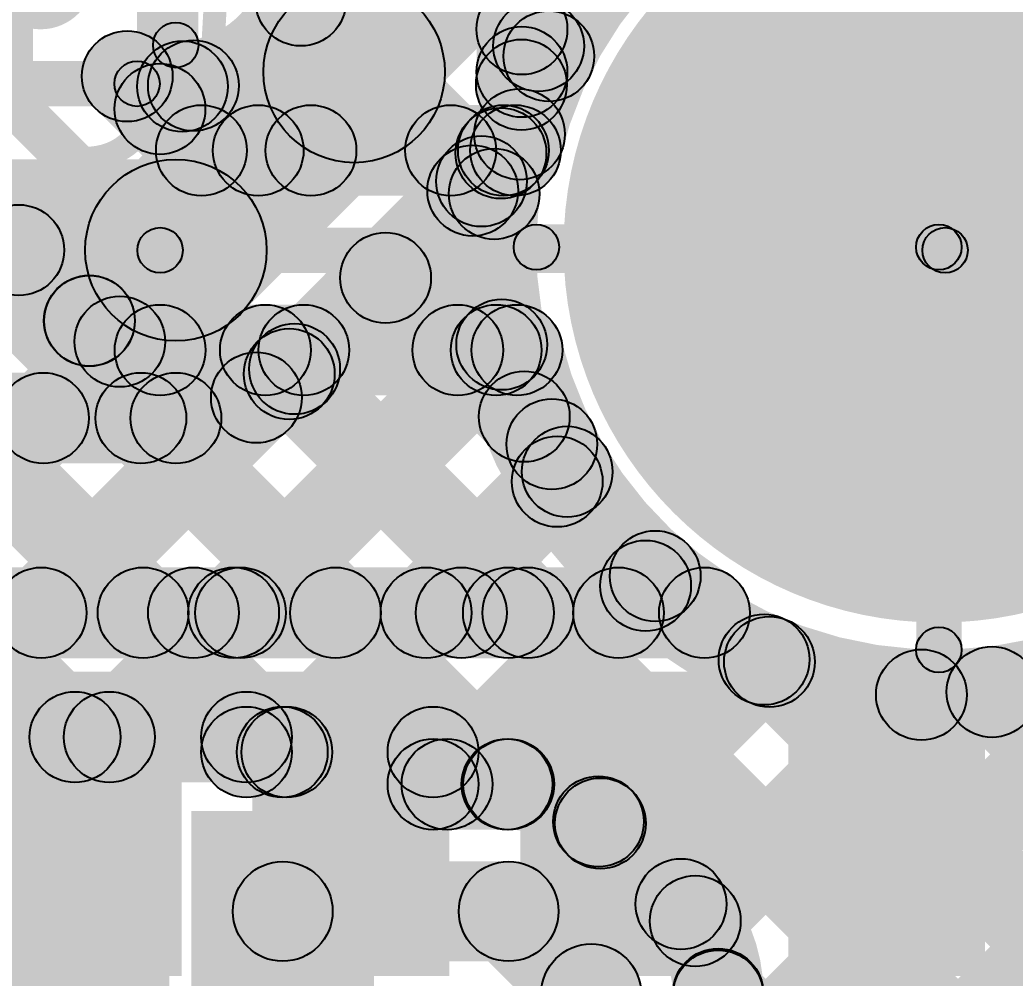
# Model space of a CAD drawing. Header units: millimetres. Extents: x 1.65 to 3.65, y 2.62 to 4.07.
# Drawn here: x 2.466 to 2.6854, y 3.663 to 3.8742 of the extents above; entities that cross this region are included whole.
import ezdxf

# ---------------------------------------------------------------- set-up
doc = ezdxf.new("R2010")
doc.units = ezdxf.units.MM
doc.header["$MEASUREMENT"] = 0
for name, color, linetype in [('BottomLayer', 5, 'Continuous'), ('BottomPaste', 16, 'Continuous'), ('BottomSolder', 6, 'Continuous'), ('PadHoleLayer', 156, 'Continuous'), ('TopLayer', 1, 'Continuous'), ('TopOverlay', 2, 'Continuous'), ('TopPaste', 8, 'Continuous'), ('TopSolder', 216, 'Continuous')]:
    doc.layers.add(name, color=color, linetype=linetype)

# ---------------------------------------------------------------- blocks, each defined once
blk = doc.blocks.new('ESP32_S2_WROOM_4MB__4')
at = {"layer": 'TopLayer'}
for points in [[(0.31496, -0.0561), (0.37402, -0.0561), (0.37402, -0.09154), (0.31496, -0.09154)], [(0.31496, -0.11516), (0.37402, -0.11516), (0.37402, -0.15059), (0.31496, -0.15059)], [(0.31496, -0.17421), (0.37402, -0.17421), (0.37402, -0.20965), (0.31496, -0.20965)], [(0.31496, -0.23327), (0.37402, -0.23327), (0.37402, -0.2687), (0.31496, -0.2687)]]:
    blk.add_hatch(color=1, dxfattribs=at).paths.add_polyline_path(points)
at = {"layer": 'TopPaste'}
for points in [[(0.31496, -0.0561), (0.37402, -0.0561), (0.37402, -0.09154), (0.31496, -0.09154)], [(0.31496, -0.11516), (0.37402, -0.11516), (0.37402, -0.15059), (0.31496, -0.15059)], [(0.31496, -0.17421), (0.37402, -0.17421), (0.37402, -0.20965), (0.31496, -0.20965)], [(0.31496, -0.23327), (0.37402, -0.23327), (0.37402, -0.2687), (0.31496, -0.2687)]]:
    blk.add_hatch(color=8, dxfattribs=at).paths.add_polyline_path(points)
at = {"layer": 'TopSolder'}
for points in [[(0.31096, -0.0521), (0.37802, -0.0521), (0.37802, -0.09554), (0.31096, -0.09554)], [(0.31096, -0.11116), (0.37802, -0.11116), (0.37802, -0.15459), (0.31096, -0.15459)], [(0.31096, -0.17021), (0.37802, -0.17021), (0.37802, -0.21365), (0.31096, -0.21365)], [(0.31096, -0.22927), (0.37802, -0.22927), (0.37802, -0.2727), (0.31096, -0.2727)]]:
    blk.add_hatch(color=216, dxfattribs=at).paths.add_polyline_path(points)
blk = doc.blocks.new('____23_B_22')
at = {"layer": 'BottomLayer'}
for points in [[(-0.05354, 0.05748), (-0.02126, 0.05748), (-0.02126, 0.02126), (-0.05354, 0.02126)], [(0.02126, 0.05748), (0.05354, 0.05748), (0.05354, 0.02126), (0.02126, 0.02126)], [(-0.01614, -0.02126), (0.01614, -0.02126), (0.01614, -0.05748), (-0.01614, -0.05748)]]:
    blk.add_hatch(color=5, dxfattribs=at).paths.add_polyline_path(points)
at = {"layer": 'BottomPaste'}
for points in [[(-0.05354, 0.05748), (-0.02126, 0.05748), (-0.02126, 0.02126), (-0.05354, 0.02126)], [(0.02126, 0.05748), (0.05354, 0.05748), (0.05354, 0.02126), (0.02126, 0.02126)], [(-0.01614, -0.02126), (0.01614, -0.02126), (0.01614, -0.05748), (-0.01614, -0.05748)]]:
    blk.add_hatch(color=16, dxfattribs=at).paths.add_polyline_path(points)
at = {"layer": 'BottomSolder'}
for points in [[(-0.05754, 0.06148), (-0.01726, 0.06148), (-0.01726, 0.01726), (-0.05754, 0.01726)], [(0.01726, 0.06148), (0.05754, 0.06148), (0.05754, 0.01726), (0.01726, 0.01726)], [(-0.02014, -0.01726), (0.02014, -0.01726), (0.02014, -0.06148), (-0.02014, -0.06148)]]:
    blk.add_hatch(color=6, dxfattribs=at).paths.add_polyline_path(points)

msp = doc.modelspace()

# ---------------------------------------------------------------- hatches: boundary and pattern name
at = {"layer": 'BottomLayer'}
for points in [[(2.5597, 3.8627), (2.5197, 3.8627), (2.5197, 3.96007), (2.5597, 3.96007)], [(2.5867, 3.8627), (2.5667, 3.8627), (2.5667, 3.94413), (2.5867, 3.94413)], [(2.50537, 3.86863), (2.49537, 3.86863), (2.49537, 3.88778), (2.50537, 3.88778)], [(2.56963, 3.86504), (2.58377, 3.87918), (2.58746, 3.87549), (2.57332, 3.86135)], [(2.51456, 3.80927), (2.48627, 3.83756), (2.52556, 3.87684), (2.55384, 3.84856)], [(2.49538, 3.85656), (2.48831, 3.86364), (2.49684, 3.87216), (2.50391, 3.86509)], [(2.2574, 3.8551), (2.2574, 3.8651), (2.49185, 3.8651), (2.49185, 3.8551)], [(2.56071, 3.83154), (2.57485, 3.84568), (2.57765, 3.84288), (2.56351, 3.82874)], [(2.06449, 3.80341), (2.06449, 3.84341), (2.50041, 3.84341), (2.50041, 3.80341)], [(2.53365, 3.79018), (2.51951, 3.80432), (2.55879, 3.84361), (2.57293, 3.82947)], [(2.57988, 3.81909), (2.57988, 3.82909), (2.66862, 3.82909), (2.66862, 3.81909)], [(2.66862, 3.81909), (2.66862, 3.82909), (2.75736, 3.82909), (2.75736, 3.81909)], [(2.53957, 3.81025), (2.55371, 3.82439), (2.58429, 3.79381), (2.57015, 3.77967)], [(2.67362, 3.73535), (2.66362, 3.73535), (2.66362, 3.82409), (2.67362, 3.82409)], [(2.4928, 3.70903), (2.47866, 3.72317), (2.56518, 3.80968), (2.57932, 3.79554)], [(2.51833, 3.78906), (2.53248, 3.8032), (2.81107, 3.52461), (2.79693, 3.51046)], [(2.40118, 3.77641), (2.40118, 3.79641), (2.50041, 3.79641), (2.50041, 3.77641)], [(2.45754, 3.71619), (2.4434, 3.73033), (2.51108, 3.79801), (2.52522, 3.78387)], [(2.40077, 3.77934), (2.41491, 3.79349), (2.48523, 3.72317), (2.47109, 3.70903)], [(2.44326, 3.74434), (2.42912, 3.75848), (2.46412, 3.79349), (2.47827, 3.77934)], [(2.4432, 3.77934), (2.45734, 3.79349), (2.53094, 3.71988), (2.5168, 3.70574)], [(2.48562, 3.77934), (2.49976, 3.79349), (2.58048, 3.71277), (2.56634, 3.69863)], [(2.48562, 3.77934), (2.49976, 3.79349), (2.58048, 3.71277), (2.56634, 3.69863)], [(2.62704, 3.58871), (2.6129, 3.60285), (2.79693, 3.78688), (2.81107, 3.77274)], [(2.53194, 3.70574), (2.5178, 3.71988), (2.57741, 3.77949), (2.59155, 3.76535)], [(2.56726, 3.69863), (2.55311, 3.71277), (2.59689, 3.75654), (2.61103, 3.7424)], [(2.62704, 3.63113), (2.6129, 3.64527), (2.71728, 3.74965), (2.73142, 3.73551)], [(2.60107, 3.69001), (2.58692, 3.70415), (2.62302, 3.74025), (2.63717, 3.72611)], [(2.6242, 3.72562), (2.63834, 3.73976), (2.81107, 3.56703), (2.79693, 3.55289)], [(2.62198, 3.6685), (2.60784, 3.68264), (2.6577, 3.7325), (2.67184, 3.71836)], [(2.67326, 3.71898), (2.68741, 3.73312), (2.81107, 3.60946), (2.79693, 3.59532)], [(2.45047, 3.7061), (2.45047, 3.7261), (2.51597, 3.7261), (2.51597, 3.7061)], [(2.51597, 3.70281), (2.51597, 3.72281), (2.55711, 3.72281), (2.55711, 3.70281)], [(2.52597, 3.71281), (2.50597, 3.71281), (2.50597, 3.7161), (2.52597, 3.7161)], [(2.55711, 3.6957), (2.55711, 3.7157), (2.57378, 3.7157), (2.57378, 3.6957)], [(2.56711, 3.7057), (2.54711, 3.7057), (2.54711, 3.71281), (2.56711, 3.71281)], [(2.58651, 3.69043), (2.60065, 3.70457), (2.61884, 3.68638), (2.6047, 3.67223)], [(2.40697, 3.6437), (2.49897, 3.6437), (2.49897, 3.6991), (2.40697, 3.6991)], [(2.52397, 3.6667), (2.52397, 3.6887), (2.57378, 3.6887), (2.57378, 3.6667)], [(2.566, 3.66992), (2.58156, 3.68548), (2.59975, 3.66728), (2.58419, 3.65173)], [(2.6129, 3.65207), (2.62704, 3.66621), (2.81107, 3.48218), (2.79693, 3.46804)], [(2.6129, 3.65207), (2.62704, 3.66621), (2.81107, 3.48218), (2.79693, 3.46804)]]:
    msp.add_hatch(color=5, dxfattribs=at).paths.add_polyline_path(points)
h = msp.add_hatch(color=5, dxfattribs=at)
edge = h.paths.add_edge_path()
edge.add_arc((2.66862, 3.82409), 0.07874, 0, 360)
h = msp.add_hatch(color=5, dxfattribs=at)
edge = h.paths.add_edge_path()
edge.add_arc((2.47058, 3.88391), 0.01181, 0, 360)
h = msp.add_hatch(color=5, dxfattribs=at)
edge = h.paths.add_edge_path()
edge.add_arc((2.5397, 3.8627), 0.02, 0, 360)
h = msp.add_hatch(color=5, dxfattribs=at)
edge = h.paths.add_edge_path()
edge.add_arc((2.5397, 3.8627), 0.02, 0, 360)
h = msp.add_hatch(color=5, dxfattribs=at)
edge = h.paths.add_edge_path()
edge.add_arc((2.5767, 3.87211), 0.01, 0, 360)
h = msp.add_hatch(color=5, dxfattribs=at)
edge = h.paths.add_edge_path()
edge.add_arc((2.58039, 3.86842), 0.01, 0, 360)
h = msp.add_hatch(color=5, dxfattribs=at)
edge = h.paths.add_edge_path()
edge.add_arc((2.50037, 3.86863), 0.005, 0, 360)
h = msp.add_hatch(color=5, dxfattribs=at)
edge = h.paths.add_edge_path()
edge.add_arc((2.50037, 3.86863), 0.005, 0, 360)
h = msp.add_hatch(color=5, dxfattribs=at)
edge = h.paths.add_edge_path()
edge.add_arc((2.5767, 3.8627), 0.01, 0, 360)
h = msp.add_hatch(color=5, dxfattribs=at)
edge = h.paths.add_edge_path()
edge.add_arc((2.57659, 3.85987), 0.01, 0, 360)
h = msp.add_hatch(color=5, dxfattribs=at)
edge = h.paths.add_edge_path()
edge.add_arc((2.49185, 3.8601), 0.005, 0, 360)
h = msp.add_hatch(color=5, dxfattribs=at)
edge = h.paths.add_edge_path()
edge.add_arc((2.49185, 3.8601), 0.005, 0, 360)
h = msp.add_hatch(color=5, dxfattribs=at)
edge = h.paths.add_edge_path()
edge.add_arc((2.57207, 3.84479), 0.01, 0, 360)
h = msp.add_hatch(color=5, dxfattribs=at)
edge = h.paths.add_edge_path()
edge.add_arc((2.57207, 3.84479), 0.01, 0, 360)
h = msp.add_hatch(color=5, dxfattribs=at)
edge = h.paths.add_edge_path()
edge.add_arc((2.57207, 3.84479), 0.01, 0, 360)
h = msp.add_hatch(color=5, dxfattribs=at)
edge = h.paths.add_edge_path()
edge.add_arc((2.56778, 3.83861), 0.01, 0, 360)
h = msp.add_hatch(color=5, dxfattribs=at)
edge = h.paths.add_edge_path()
edge.add_arc((2.56586, 3.83654), 0.01, 0, 360)
h = msp.add_hatch(color=5, dxfattribs=at)
edge = h.paths.add_edge_path()
edge.add_arc((2.56586, 3.83654), 0.01, 0, 360)
h = msp.add_hatch(color=5, dxfattribs=at)
edge = h.paths.add_edge_path()
edge.add_arc((2.56586, 3.83654), 0.01, 0, 360)
h = msp.add_hatch(color=5, dxfattribs=at)
edge = h.paths.add_edge_path()
edge.add_arc((2.57058, 3.83581), 0.01, 0, 360)
h = msp.add_hatch(color=5, dxfattribs=at)
edge = h.paths.add_edge_path()
edge.add_arc((2.50041, 3.82341), 0.02, 0, 360)
h = msp.add_hatch(color=5, dxfattribs=at)
edge = h.paths.add_edge_path()
edge.add_arc((2.50041, 3.82341), 0.02, 0, 360)
h = msp.add_hatch(color=5, dxfattribs=at)
edge = h.paths.add_edge_path()
edge.add_arc((2.57988, 3.82409), 0.005, 0, 360)
h = msp.add_hatch(color=5, dxfattribs=at)
edge = h.paths.add_edge_path()
edge.add_arc((2.66862, 3.82409), 0.005, 0, 360)
h = msp.add_hatch(color=5, dxfattribs=at)
edge = h.paths.add_edge_path()
edge.add_arc((2.66862, 3.82409), 0.005, 0, 360)
h = msp.add_hatch(color=5, dxfattribs=at)
edge = h.paths.add_edge_path()
edge.add_arc((2.66862, 3.82409), 0.005, 0, 360)
h = msp.add_hatch(color=5, dxfattribs=at)
edge = h.paths.add_edge_path()
edge.add_arc((2.54664, 3.81732), 0.01, 0, 360)
h = msp.add_hatch(color=5, dxfattribs=at)
edge = h.paths.add_edge_path()
edge.add_arc((2.57225, 3.80261), 0.01, 0, 360)
h = msp.add_hatch(color=5, dxfattribs=at)
edge = h.paths.add_edge_path()
edge.add_arc((2.52658, 3.79725), 0.01, 0, 360)
h = msp.add_hatch(color=5, dxfattribs=at)
edge = h.paths.add_edge_path()
edge.add_arc((2.52658, 3.79725), 0.01, 0, 360)
h = msp.add_hatch(color=5, dxfattribs=at)
edge = h.paths.add_edge_path()
edge.add_arc((2.52658, 3.79725), 0.01, 0, 360)
h = msp.add_hatch(color=5, dxfattribs=at)
edge = h.paths.add_edge_path()
edge.add_arc((2.52541, 3.79613), 0.01, 0, 360)
h = msp.add_hatch(color=5, dxfattribs=at)
edge = h.paths.add_edge_path()
edge.add_arc((2.51815, 3.79094), 0.01, 0, 360)
h = msp.add_hatch(color=5, dxfattribs=at)
edge = h.paths.add_edge_path()
edge.add_arc((2.4712, 3.78641), 0.01, 0, 360)
h = msp.add_hatch(color=5, dxfattribs=at)
edge = h.paths.add_edge_path()
edge.add_arc((2.49269, 3.78641), 0.01, 0, 360)
h = msp.add_hatch(color=5, dxfattribs=at)
edge = h.paths.add_edge_path()
edge.add_arc((2.49269, 3.78641), 0.01, 0, 360)
h = msp.add_hatch(color=5, dxfattribs=at)
edge = h.paths.add_edge_path()
edge.add_arc((2.50041, 3.78641), 0.01, 0, 360)
h = msp.add_hatch(color=5, dxfattribs=at)
edge = h.paths.add_edge_path()
edge.add_arc((2.50041, 3.78641), 0.01, 0, 360)
h = msp.add_hatch(color=5, dxfattribs=at)
edge = h.paths.add_edge_path()
edge.add_arc((2.50041, 3.78641), 0.01, 0, 360)
h = msp.add_hatch(color=5, dxfattribs=at)
edge = h.paths.add_edge_path()
edge.add_arc((2.57722, 3.78674), 0.01, 0, 360)
h = msp.add_hatch(color=5, dxfattribs=at)
edge = h.paths.add_edge_path()
edge.add_arc((2.58448, 3.77242), 0.01, 0, 360)
h = msp.add_hatch(color=5, dxfattribs=at)
edge = h.paths.add_edge_path()
edge.add_arc((2.60396, 3.74947), 0.01, 0, 360)
h = msp.add_hatch(color=5, dxfattribs=at)
edge = h.paths.add_edge_path()
edge.add_arc((2.63009, 3.73318), 0.01, 0, 360)
h = msp.add_hatch(color=5, dxfattribs=at)
edge = h.paths.add_edge_path()
edge.add_arc((2.63127, 3.73269), 0.01, 0, 360)
h = msp.add_hatch(color=5, dxfattribs=at)
edge = h.paths.add_edge_path()
edge.add_arc((2.66862, 3.73535), 0.005, 0, 360)
h = msp.add_hatch(color=5, dxfattribs=at)
edge = h.paths.add_edge_path()
edge.add_arc((2.66477, 3.72543), 0.01, 0, 360)
h = msp.add_hatch(color=5, dxfattribs=at)
edge = h.paths.add_edge_path()
edge.add_arc((2.68034, 3.72605), 0.01, 0, 360)
h = msp.add_hatch(color=5, dxfattribs=at)
edge = h.paths.add_edge_path()
edge.add_arc((2.47816, 3.7161), 0.01, 0, 360)
h = msp.add_hatch(color=5, dxfattribs=at)
edge = h.paths.add_edge_path()
edge.add_arc((2.48573, 3.7161), 0.01, 0, 360)
h = msp.add_hatch(color=5, dxfattribs=at)
edge = h.paths.add_edge_path()
edge.add_arc((2.51597, 3.7161), 0.01, 0, 360)
h = msp.add_hatch(color=5, dxfattribs=at)
edge = h.paths.add_edge_path()
edge.add_arc((2.51597, 3.7161), 0.01, 0, 360)
h = msp.add_hatch(color=5, dxfattribs=at)
edge = h.paths.add_edge_path()
edge.add_arc((2.51597, 3.71281), 0.01, 0, 360)
h = msp.add_hatch(color=5, dxfattribs=at)
edge = h.paths.add_edge_path()
edge.add_arc((2.51597, 3.71281), 0.01, 0, 360)
h = msp.add_hatch(color=5, dxfattribs=at)
edge = h.paths.add_edge_path()
edge.add_arc((2.52387, 3.71281), 0.01, 0, 360)
h = msp.add_hatch(color=5, dxfattribs=at)
edge = h.paths.add_edge_path()
edge.add_arc((2.52487, 3.71281), 0.01, 0, 360)
h = msp.add_hatch(color=5, dxfattribs=at)
edge = h.paths.add_edge_path()
edge.add_arc((2.55711, 3.71281), 0.01, 0, 360)
h = msp.add_hatch(color=5, dxfattribs=at)
edge = h.paths.add_edge_path()
edge.add_arc((2.55711, 3.71281), 0.01, 0, 360)
h = msp.add_hatch(color=5, dxfattribs=at)
edge = h.paths.add_edge_path()
edge.add_arc((2.55711, 3.7057), 0.01, 0, 360)
h = msp.add_hatch(color=5, dxfattribs=at)
edge = h.paths.add_edge_path()
edge.add_arc((2.55711, 3.7057), 0.01, 0, 360)
h = msp.add_hatch(color=5, dxfattribs=at)
edge = h.paths.add_edge_path()
edge.add_arc((2.56019, 3.7057), 0.01, 0, 360)
h = msp.add_hatch(color=5, dxfattribs=at)
edge = h.paths.add_edge_path()
edge.add_arc((2.57341, 3.7057), 0.01, 0, 360)
h = msp.add_hatch(color=5, dxfattribs=at)
edge = h.paths.add_edge_path()
edge.add_arc((2.57341, 3.7057), 0.01, 0, 360)
h = msp.add_hatch(color=5, dxfattribs=at)
edge = h.paths.add_edge_path()
edge.add_arc((2.57378, 3.7057), 0.01, 0, 360)
h = msp.add_hatch(color=5, dxfattribs=at)
edge = h.paths.add_edge_path()
edge.add_arc((2.57378, 3.7057), 0.01, 0, 360)
h = msp.add_hatch(color=5, dxfattribs=at)
edge = h.paths.add_edge_path()
edge.add_arc((2.57378, 3.7057), 0.01, 0, 360)
h = msp.add_hatch(color=5, dxfattribs=at)
edge = h.paths.add_edge_path()
edge.add_arc((2.59358, 3.6975), 0.01, 0, 360)
h = msp.add_hatch(color=5, dxfattribs=at)
edge = h.paths.add_edge_path()
edge.add_arc((2.59358, 3.6975), 0.01, 0, 360)
h = msp.add_hatch(color=5, dxfattribs=at)
edge = h.paths.add_edge_path()
edge.add_arc((2.59358, 3.6975), 0.01, 0, 360)
h = msp.add_hatch(color=5, dxfattribs=at)
edge = h.paths.add_edge_path()
edge.add_arc((2.59399, 3.69708), 0.01, 0, 360)
h = msp.add_hatch(color=5, dxfattribs=at)
edge = h.paths.add_edge_path()
edge.add_arc((2.52397, 3.6777), 0.011, 0, 360)
h = msp.add_hatch(color=5, dxfattribs=at)
edge = h.paths.add_edge_path()
edge.add_arc((2.57378, 3.6777), 0.011, 0, 360)
h = msp.add_hatch(color=5, dxfattribs=at)
edge = h.paths.add_edge_path()
edge.add_arc((2.57378, 3.6777), 0.011, 0, 360)
h = msp.add_hatch(color=5, dxfattribs=at)
edge = h.paths.add_edge_path()
edge.add_arc((2.61177, 3.67931), 0.01, 0, 360)
h = msp.add_hatch(color=5, dxfattribs=at)
edge = h.paths.add_edge_path()
edge.add_arc((2.61177, 3.67931), 0.01, 0, 360)
h = msp.add_hatch(color=5, dxfattribs=at)
edge = h.paths.add_edge_path()
edge.add_arc((2.61177, 3.67931), 0.01, 0, 360)
h = msp.add_hatch(color=5, dxfattribs=at)
edge = h.paths.add_edge_path()
edge.add_arc((2.61491, 3.67557), 0.01, 0, 360)
h = msp.add_hatch(color=5, dxfattribs=at)
edge = h.paths.add_edge_path()
edge.add_arc((2.59197, 3.65951), 0.011, 0, 360)
h = msp.add_hatch(color=5, dxfattribs=at)
edge = h.paths.add_edge_path()
edge.add_arc((2.59197, 3.65951), 0.011, 0, 360)
h = msp.add_hatch(color=5, dxfattribs=at)
edge = h.paths.add_edge_path()
edge.add_arc((2.61997, 3.65951), 0.01, 0, 360)
h = msp.add_hatch(color=5, dxfattribs=at)
edge = h.paths.add_edge_path()
edge.add_arc((2.61997, 3.65951), 0.01, 0, 360)
h = msp.add_hatch(color=5, dxfattribs=at)
edge = h.paths.add_edge_path()
edge.add_arc((2.61997, 3.65951), 0.01, 0, 360)
h = msp.add_hatch(color=5, dxfattribs=at)
edge = h.paths.add_edge_path()
edge.add_arc((2.61997, 3.65914), 0.01, 0, 360)
h = msp.add_hatch(color=5, dxfattribs=at)
edge = h.paths.add_edge_path()
edge.add_arc((2.61997, 3.65914), 0.01, 0, 360)
at = {"layer": 'BottomSolder'}
h = msp.add_hatch(color=6, dxfattribs=at)
edge = h.paths.add_edge_path()
edge.add_arc((2.66862, 3.82409), 0.08274, 0, 360)
at = {"layer": 'PadHoleLayer'}
h = msp.add_hatch(color=156, dxfattribs=at)
edge = h.paths.add_edge_path()
edge.add_arc((2.66862, 3.82409), 0.04016, 0, 360)
at = {"layer": 'TopLayer'}
for points in [[(2.641, 3.797), (2.982, 3.797), (2.982, 4.07), (2.641, 4.07)], [(2.53725, 3.83833), (2.52311, 3.85247), (2.56391, 3.89327), (2.57805, 3.87913)], [(2.55554, 3.87913), (2.56968, 3.89327), (2.5897, 3.87326), (2.57556, 3.85911)], [(2.52089, 3.87136), (2.53503, 3.8855), (2.56806, 3.85247), (2.55392, 3.83833)], [(2.43708, 3.87618), (2.44415, 3.88325), (2.50046, 3.82693), (2.49339, 3.81986)], [(2.48261, 3.85469), (2.49675, 3.86883), (2.51311, 3.85247), (2.49897, 3.83833)], [(2.50397, 3.84747), (2.48983, 3.86161), (2.49479, 3.86658), (2.50893, 3.85243)], [(2.4972, 3.85262), (2.51134, 3.86676), (2.52563, 3.85247), (2.51149, 3.83833)], [(2.50604, 3.8354), (2.50604, 3.8554), (2.57528, 3.8554), (2.57528, 3.8354)], [(2.57968, 3.83833), (2.56553, 3.85247), (2.5691, 3.85603), (2.58324, 3.84189)], [(2.43491, 3.83005), (2.44905, 3.8442), (2.54267, 3.75058), (2.52853, 3.73643)], [(2.43491, 3.83005), (2.44905, 3.8442), (2.54268, 3.75058), (2.52853, 3.73643)], [(2.44346, 3.83161), (2.4576, 3.84575), (2.4884, 3.81495), (2.47426, 3.80081)], [(2.40508, 3.81746), (2.41922, 3.83161), (2.50025, 3.75058), (2.48611, 3.73643)], [(2.39293, 3.73643), (2.37879, 3.75058), (2.45871, 3.8305), (2.47286, 3.81636)], [(2.49693, 3.8184), (2.49693, 3.8284), (2.67, 3.8284), (2.67, 3.8184)], [(2.49693, 3.7914), (2.49693, 3.8114), (2.57561, 3.8114), (2.57561, 3.7914)], [(2.43536, 3.73643), (2.42121, 3.75058), (2.48098, 3.81034), (2.49512, 3.7962)], [(2.47778, 3.73643), (2.46364, 3.75058), (2.52153, 3.80847), (2.53568, 3.79433)], [(2.52021, 3.73643), (2.50607, 3.75058), (2.56396, 3.80847), (2.5781, 3.79433)], [(2.51307, 3.79433), (2.52721, 3.80847), (2.5851, 3.75058), (2.57096, 3.73643)], [(2.55549, 3.79433), (2.56963, 3.80847), (2.59037, 3.78773), (2.57623, 3.77359)], [(2.56264, 3.73643), (2.54849, 3.75058), (2.57959, 3.78168), (2.59374, 3.76753)], [(2.60506, 3.73643), (2.59092, 3.75058), (2.59902, 3.75867), (2.61316, 3.74453)], [(2.45561, 3.7335), (2.45561, 3.7535), (2.50428, 3.7535), (2.50428, 3.7335)], [(2.50428, 3.7335), (2.50428, 3.7535), (2.51466, 3.7535), (2.51466, 3.7335)], [(2.50428, 3.7335), (2.50428, 3.7535), (2.51466, 3.7535), (2.51466, 3.7335)], [(2.51466, 3.7335), (2.51466, 3.7535), (2.56334, 3.7535), (2.56334, 3.7335)], [(2.56334, 3.7335), (2.56334, 3.7535), (2.57372, 3.7535), (2.57372, 3.7335)], [(2.56334, 3.7335), (2.56334, 3.7535), (2.57372, 3.7535), (2.57372, 3.7335)], [(2.57372, 3.7335), (2.57372, 3.7535), (2.61694, 3.7535), (2.61694, 3.7335)]]:
    msp.add_hatch(color=1, dxfattribs=at).paths.add_polyline_path(points)
h = msp.add_hatch(color=1, dxfattribs=at)
edge = h.paths.add_edge_path()
edge.add_arc((2.66862, 3.82409), 0.07874, 0, 360)
h = msp.add_hatch(color=1, dxfattribs=at)
edge = h.paths.add_edge_path()
edge.add_arc((2.47058, 3.88391), 0.01181, 0, 360)
h = msp.add_hatch(color=1, dxfattribs=at)
edge = h.paths.add_edge_path()
edge.add_arc((2.52796, 3.87843), 0.01, 0, 360)
h = msp.add_hatch(color=1, dxfattribs=at)
edge = h.paths.add_edge_path()
edge.add_arc((2.58263, 3.86618), 0.01, 0, 360)
h = msp.add_hatch(color=1, dxfattribs=at)
edge = h.paths.add_edge_path()
edge.add_arc((2.48968, 3.86176), 0.01, 0, 360)
h = msp.add_hatch(color=1, dxfattribs=at)
edge = h.paths.add_edge_path()
edge.add_arc((2.48968, 3.86176), 0.01, 0, 360)
h = msp.add_hatch(color=1, dxfattribs=at)
edge = h.paths.add_edge_path()
edge.add_arc((2.50186, 3.85951), 0.01, 0, 360)
h = msp.add_hatch(color=1, dxfattribs=at)
edge = h.paths.add_edge_path()
edge.add_arc((2.50427, 3.85969), 0.01, 0, 360)
h = msp.add_hatch(color=1, dxfattribs=at)
edge = h.paths.add_edge_path()
edge.add_arc((2.4969, 3.85454), 0.01, 0, 360)
h = msp.add_hatch(color=1, dxfattribs=at)
edge = h.paths.add_edge_path()
edge.add_arc((2.57617, 3.84896), 0.01, 0, 360)
h = msp.add_hatch(color=1, dxfattribs=at)
edge = h.paths.add_edge_path()
edge.add_arc((2.50604, 3.8454), 0.01, 0, 360)
h = msp.add_hatch(color=1, dxfattribs=at)
edge = h.paths.add_edge_path()
edge.add_arc((2.50604, 3.8454), 0.01, 0, 360)
h = msp.add_hatch(color=1, dxfattribs=at)
edge = h.paths.add_edge_path()
edge.add_arc((2.51856, 3.8454), 0.01, 0, 360)
h = msp.add_hatch(color=1, dxfattribs=at)
edge = h.paths.add_edge_path()
edge.add_arc((2.53018, 3.8454), 0.01, 0, 360)
h = msp.add_hatch(color=1, dxfattribs=at)
edge = h.paths.add_edge_path()
edge.add_arc((2.56099, 3.8454), 0.01, 0, 360)
h = msp.add_hatch(color=1, dxfattribs=at)
edge = h.paths.add_edge_path()
edge.add_arc((2.57261, 3.8454), 0.01, 0, 360)
h = msp.add_hatch(color=1, dxfattribs=at)
edge = h.paths.add_edge_path()
edge.add_arc((2.57528, 3.8454), 0.01, 0, 360)
h = msp.add_hatch(color=1, dxfattribs=at)
edge = h.paths.add_edge_path()
edge.add_arc((2.57528, 3.8454), 0.01, 0, 360)
h = msp.add_hatch(color=1, dxfattribs=at)
edge = h.paths.add_edge_path()
edge.add_arc((2.46578, 3.82343), 0.01, 0, 360)
h = msp.add_hatch(color=1, dxfattribs=at)
edge = h.paths.add_edge_path()
edge.add_arc((2.49693, 3.8234), 0.005, 0, 360)
h = msp.add_hatch(color=1, dxfattribs=at)
edge = h.paths.add_edge_path()
edge.add_arc((2.49693, 3.8234), 0.005, 0, 360)
h = msp.add_hatch(color=1, dxfattribs=at)
edge = h.paths.add_edge_path()
edge.add_arc((2.67, 3.8234), 0.005, 0, 360)
h = msp.add_hatch(color=1, dxfattribs=at)
edge = h.paths.add_edge_path()
edge.add_arc((2.48133, 3.80788), 0.01, 0, 360)
h = msp.add_hatch(color=1, dxfattribs=at)
edge = h.paths.add_edge_path()
edge.add_arc((2.48133, 3.80788), 0.01, 0, 360)
h = msp.add_hatch(color=1, dxfattribs=at)
edge = h.paths.add_edge_path()
edge.add_arc((2.48137, 3.80784), 0.01, 0, 360)
h = msp.add_hatch(color=1, dxfattribs=at)
edge = h.paths.add_edge_path()
edge.add_arc((2.48805, 3.80327), 0.01, 0, 360)
h = msp.add_hatch(color=1, dxfattribs=at)
edge = h.paths.add_edge_path()
edge.add_arc((2.49693, 3.8014), 0.01, 0, 360)
h = msp.add_hatch(color=1, dxfattribs=at)
edge = h.paths.add_edge_path()
edge.add_arc((2.49693, 3.8014), 0.01, 0, 360)
h = msp.add_hatch(color=1, dxfattribs=at)
edge = h.paths.add_edge_path()
edge.add_arc((2.49693, 3.8014), 0.01, 0, 360)
h = msp.add_hatch(color=1, dxfattribs=at)
edge = h.paths.add_edge_path()
edge.add_arc((2.52014, 3.8014), 0.01, 0, 360)
h = msp.add_hatch(color=1, dxfattribs=at)
edge = h.paths.add_edge_path()
edge.add_arc((2.52861, 3.8014), 0.01, 0, 360)
h = msp.add_hatch(color=1, dxfattribs=at)
edge = h.paths.add_edge_path()
edge.add_arc((2.56256, 3.8014), 0.01, 0, 360)
h = msp.add_hatch(color=1, dxfattribs=at)
edge = h.paths.add_edge_path()
edge.add_arc((2.57103, 3.8014), 0.01, 0, 360)
h = msp.add_hatch(color=1, dxfattribs=at)
edge = h.paths.add_edge_path()
edge.add_arc((2.57561, 3.8014), 0.01, 0, 360)
h = msp.add_hatch(color=1, dxfattribs=at)
edge = h.paths.add_edge_path()
edge.add_arc((2.57561, 3.8014), 0.01, 0, 360)
h = msp.add_hatch(color=1, dxfattribs=at)
edge = h.paths.add_edge_path()
edge.add_arc((2.5833, 3.78066), 0.01, 0, 360)
h = msp.add_hatch(color=1, dxfattribs=at)
edge = h.paths.add_edge_path()
edge.add_arc((2.58667, 3.7746), 0.01, 0, 360)
h = msp.add_hatch(color=1, dxfattribs=at)
edge = h.paths.add_edge_path()
edge.add_arc((2.60609, 3.7516), 0.01, 0, 360)
h = msp.add_hatch(color=1, dxfattribs=at)
edge = h.paths.add_edge_path()
edge.add_arc((2.47071, 3.7435), 0.01, 0, 360)
h = msp.add_hatch(color=1, dxfattribs=at)
edge = h.paths.add_edge_path()
edge.add_arc((2.49318, 3.7435), 0.01, 0, 360)
h = msp.add_hatch(color=1, dxfattribs=at)
edge = h.paths.add_edge_path()
edge.add_arc((2.50428, 3.7435), 0.01, 0, 360)
h = msp.add_hatch(color=1, dxfattribs=at)
edge = h.paths.add_edge_path()
edge.add_arc((2.50428, 3.7435), 0.01, 0, 360)
h = msp.add_hatch(color=1, dxfattribs=at)
edge = h.paths.add_edge_path()
edge.add_arc((2.50428, 3.7435), 0.01, 0, 360)
h = msp.add_hatch(color=1, dxfattribs=at)
edge = h.paths.add_edge_path()
edge.add_arc((2.51314, 3.7435), 0.01, 0, 360)
h = msp.add_hatch(color=1, dxfattribs=at)
edge = h.paths.add_edge_path()
edge.add_arc((2.51466, 3.7435), 0.01, 0, 360)
h = msp.add_hatch(color=1, dxfattribs=at)
edge = h.paths.add_edge_path()
edge.add_arc((2.51466, 3.7435), 0.01, 0, 360)
h = msp.add_hatch(color=1, dxfattribs=at)
edge = h.paths.add_edge_path()
edge.add_arc((2.51466, 3.7435), 0.01, 0, 360)
h = msp.add_hatch(color=1, dxfattribs=at)
edge = h.paths.add_edge_path()
edge.add_arc((2.5356, 3.7435), 0.01, 0, 360)
h = msp.add_hatch(color=1, dxfattribs=at)
edge = h.paths.add_edge_path()
edge.add_arc((2.5356, 3.7435), 0.01, 0, 360)
h = msp.add_hatch(color=1, dxfattribs=at)
edge = h.paths.add_edge_path()
edge.add_arc((2.55556, 3.7435), 0.01, 0, 360)
h = msp.add_hatch(color=1, dxfattribs=at)
edge = h.paths.add_edge_path()
edge.add_arc((2.56334, 3.7435), 0.01, 0, 360)
h = msp.add_hatch(color=1, dxfattribs=at)
edge = h.paths.add_edge_path()
edge.add_arc((2.56334, 3.7435), 0.01, 0, 360)
h = msp.add_hatch(color=1, dxfattribs=at)
edge = h.paths.add_edge_path()
edge.add_arc((2.56334, 3.7435), 0.01, 0, 360)
h = msp.add_hatch(color=1, dxfattribs=at)
edge = h.paths.add_edge_path()
edge.add_arc((2.57372, 3.7435), 0.01, 0, 360)
h = msp.add_hatch(color=1, dxfattribs=at)
edge = h.paths.add_edge_path()
edge.add_arc((2.57372, 3.7435), 0.01, 0, 360)
h = msp.add_hatch(color=1, dxfattribs=at)
edge = h.paths.add_edge_path()
edge.add_arc((2.57372, 3.7435), 0.01, 0, 360)
h = msp.add_hatch(color=1, dxfattribs=at)
edge = h.paths.add_edge_path()
edge.add_arc((2.57803, 3.7435), 0.01, 0, 360)
h = msp.add_hatch(color=1, dxfattribs=at)
edge = h.paths.add_edge_path()
edge.add_arc((2.59799, 3.7435), 0.01, 0, 360)
h = msp.add_hatch(color=1, dxfattribs=at)
edge = h.paths.add_edge_path()
edge.add_arc((2.61694, 3.7435), 0.01, 0, 360)
h = msp.add_hatch(color=1, dxfattribs=at)
edge = h.paths.add_edge_path()
edge.add_arc((2.61694, 3.7435), 0.01, 0, 360)
at = {"layer": 'TopSolder'}
h = msp.add_hatch(color=216, dxfattribs=at)
edge = h.paths.add_edge_path()
edge.add_arc((2.66862, 3.82409), 0.08274, 0, 360)

# ---------------------------------------------------------------- linework, layer by layer
at = {"layer": 'BottomLayer', "const_width": 0.02}
for points in [[(2.57659, 3.85987, -0.257189), (2.64968, 3.921)], [(2.57207, 3.84479, -0.070109), (2.56586, 3.83654)], [(2.57207, 3.84479, -0.070109), (2.56586, 3.83654)], [(2.76736, 3.82409, -1.111548), (2.57207, 3.84479)], [(2.52658, 3.79725, -0.198912), (2.50041, 3.78641)], [(2.52658, 3.79725, -0.198912), (2.50041, 3.78641)], [(2.57378, 3.7057, -0.198912), (2.59358, 3.6975)], [(2.57378, 3.7057, -0.198912), (2.59358, 3.6975)], [(2.61177, 3.67931, -0.198912), (2.61997, 3.65951)], [(2.61177, 3.67931, -0.198912), (2.61997, 3.65951)]]:
    msp.add_lwpolyline(points, format="xyb", dxfattribs=at)
at = {"layer": 'BottomLayer'}
for centre, radius in [((2.5397, 3.8627), 0.02), ((2.5397, 3.8627), 0.02), ((2.5767, 3.87211), 0.01), ((2.58039, 3.86842), 0.01), ((2.50037, 3.86863), 0.005), ((2.50037, 3.86863), 0.005), ((2.5767, 3.8627), 0.01), ((2.57659, 3.85987), 0.01), ((2.49185, 3.8601), 0.005), ((2.49185, 3.8601), 0.005), ((2.57207, 3.84479), 0.01), ((2.57207, 3.84479), 0.01), ((2.57207, 3.84479), 0.01), ((2.56778, 3.83861), 0.01), ((2.56586, 3.83654), 0.01), ((2.56586, 3.83654), 0.01), ((2.56586, 3.83654), 0.01), ((2.57058, 3.83581), 0.01), ((2.50041, 3.82341), 0.02), ((2.50041, 3.82341), 0.02), ((2.57988, 3.82409), 0.005), ((2.66862, 3.82409), 0.005), ((2.66862, 3.82409), 0.005), ((2.66862, 3.82409), 0.005), ((2.54664, 3.81732), 0.01), ((2.57225, 3.80261), 0.01), ((2.52658, 3.79725), 0.01), ((2.52658, 3.79725), 0.01), ((2.52658, 3.79725), 0.01), ((2.52541, 3.79613), 0.01), ((2.51815, 3.79094), 0.01), ((2.4712, 3.78641), 0.01), ((2.49269, 3.78641), 0.01), ((2.49269, 3.78641), 0.01), ((2.50041, 3.78641), 0.01), ((2.50041, 3.78641), 0.01), ((2.50041, 3.78641), 0.01), ((2.57722, 3.78674), 0.01), ((2.58448, 3.77242), 0.01), ((2.60396, 3.74947), 0.01), ((2.63009, 3.73318), 0.01), ((2.63127, 3.73269), 0.01), ((2.66862, 3.73535), 0.005), ((2.66477, 3.72543), 0.01), ((2.68034, 3.72605), 0.01), ((2.47816, 3.7161), 0.01), ((2.48573, 3.7161), 0.01), ((2.51597, 3.7161), 0.01), ((2.51597, 3.7161), 0.01), ((2.51597, 3.71281), 0.01), ((2.51597, 3.71281), 0.01), ((2.52387, 3.71281), 0.01), ((2.52487, 3.71281), 0.01), ((2.55711, 3.71281), 0.01), ((2.55711, 3.71281), 0.01), ((2.55711, 3.7057), 0.01), ((2.55711, 3.7057), 0.01), ((2.56019, 3.7057), 0.01), ((2.57341, 3.7057), 0.01), ((2.57341, 3.7057), 0.01), ((2.57378, 3.7057), 0.01), ((2.57378, 3.7057), 0.01), ((2.57378, 3.7057), 0.01), ((2.59358, 3.6975), 0.01), ((2.59358, 3.6975), 0.01), ((2.59358, 3.6975), 0.01), ((2.59399, 3.69708), 0.01), ((2.52397, 3.6777), 0.011), ((2.57378, 3.6777), 0.011), ((2.57378, 3.6777), 0.011), ((2.61177, 3.67931), 0.01), ((2.61177, 3.67931), 0.01), ((2.61177, 3.67931), 0.01), ((2.61491, 3.67557), 0.01), ((2.59197, 3.65951), 0.011), ((2.59197, 3.65951), 0.011), ((2.61997, 3.65951), 0.01), ((2.61997, 3.65951), 0.01), ((2.61997, 3.65951), 0.01), ((2.61997, 3.65914), 0.01), ((2.61997, 3.65914), 0.01)]:
    msp.add_circle(centre, radius, dxfattribs=at)
at = {"layer": 'TopLayer', "const_width": 0.02}
for points in [[(2.52962, 3.8862, -0.513468), (2.48968, 3.86176)], [(2.57528, 3.8454, -0.120952), (2.59576, 3.8862)], [(2.49693, 3.8014, -0.199566), (2.48133, 3.80788)], [(2.49693, 3.8014, -0.198912), (2.48137, 3.80784)], [(2.61694, 3.7435, -0.192629), (2.57561, 3.8014)]]:
    msp.add_lwpolyline(points, format="xyb", dxfattribs=at)
at = {"layer": 'TopLayer'}
for centre, radius in [((2.52796, 3.87843), 0.01), ((2.58263, 3.86618), 0.01), ((2.48968, 3.86176), 0.01), ((2.48968, 3.86176), 0.01), ((2.50186, 3.85951), 0.01), ((2.50427, 3.85969), 0.01), ((2.4969, 3.85454), 0.01), ((2.57617, 3.84896), 0.01), ((2.50604, 3.8454), 0.01), ((2.50604, 3.8454), 0.01), ((2.51856, 3.8454), 0.01), ((2.53018, 3.8454), 0.01), ((2.56099, 3.8454), 0.01), ((2.57261, 3.8454), 0.01), ((2.57528, 3.8454), 0.01), ((2.57528, 3.8454), 0.01), ((2.46578, 3.82343), 0.01), ((2.49693, 3.8234), 0.005), ((2.49693, 3.8234), 0.005), ((2.67, 3.8234), 0.005), ((2.48133, 3.80788), 0.01), ((2.48133, 3.80788), 0.01), ((2.48137, 3.80784), 0.01), ((2.48805, 3.80327), 0.01), ((2.49693, 3.8014), 0.01), ((2.49693, 3.8014), 0.01), ((2.49693, 3.8014), 0.01), ((2.52014, 3.8014), 0.01), ((2.52861, 3.8014), 0.01), ((2.56256, 3.8014), 0.01), ((2.57103, 3.8014), 0.01), ((2.57561, 3.8014), 0.01), ((2.57561, 3.8014), 0.01), ((2.5833, 3.78066), 0.01), ((2.58667, 3.7746), 0.01), ((2.60609, 3.7516), 0.01), ((2.47071, 3.7435), 0.01), ((2.49318, 3.7435), 0.01), ((2.50428, 3.7435), 0.01), ((2.50428, 3.7435), 0.01), ((2.50428, 3.7435), 0.01), ((2.51314, 3.7435), 0.01), ((2.51466, 3.7435), 0.01), ((2.51466, 3.7435), 0.01), ((2.51466, 3.7435), 0.01), ((2.5356, 3.7435), 0.01), ((2.5356, 3.7435), 0.01), ((2.55556, 3.7435), 0.01), ((2.56334, 3.7435), 0.01), ((2.56334, 3.7435), 0.01), ((2.56334, 3.7435), 0.01), ((2.57372, 3.7435), 0.01), ((2.57372, 3.7435), 0.01), ((2.57372, 3.7435), 0.01), ((2.57803, 3.7435), 0.01), ((2.59799, 3.7435), 0.01), ((2.61694, 3.7435), 0.01), ((2.61694, 3.7435), 0.01)]:
    msp.add_circle(centre, radius, dxfattribs=at)

# ---------------------------------------------------------------- block references
for name, p, rotation in [('ESP32_S2_WROOM_4MB__4', (2.40613, 3.35249), 90), ('____23_B_22', (2.52397, 3.63833), 180)]:
    msp.add_blockref(name, p, dxfattribs=dict(rotation=rotation))

# ---------------------------------------------------------------- texts
at = {"layer": 'TopOverlay'}
msp.add_text('U5', height=0.045, dxfattribs=at).set_placement((2.45862, 3.84187))

doc.saveas('drawing.dxf')
